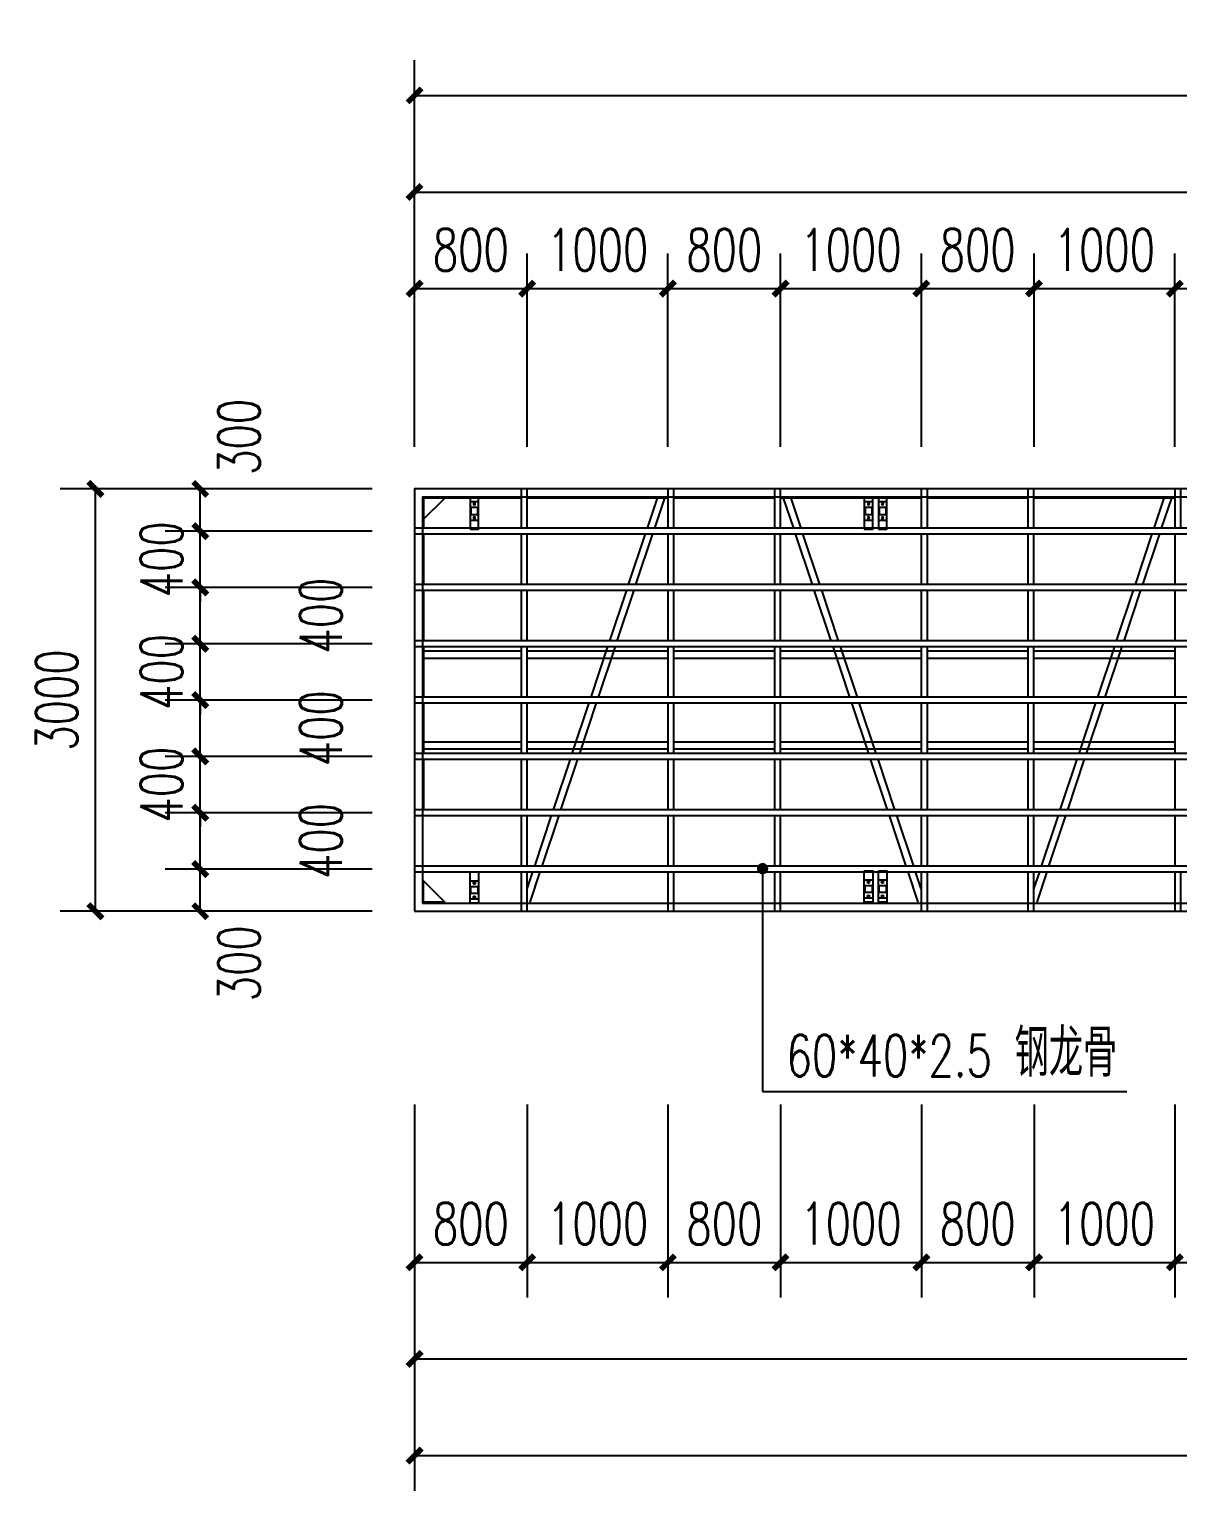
# Model space of a CAD drawing. Extents: x 396092 to 455492, y 17293 to 132793.
# Drawn here: x 403325 to 411483, y 99136 to 109517 of the extents above; entities that cross this region are included whole.
import ezdxf

# ---------------------------------------------------------------- set-up
doc = ezdxf.new("R2010")
doc.units = 0
doc.header["$LTSCALE"] = 1000
doc.header["$MEASUREMENT"] = 0
for name, color, linetype in [('DIM_LEAD', 3, 'Continuous'), ('PUB_DIM', 3, 'Continuous'), ('PUB_TEXT', 7, 'Continuous'), ('W-STEEL_FRAME钢架', 3, 'Continuous'), ('W-STEEL_KEEL钢龙骨', 5, 'Continuous')]:
    doc.layers.add(name, color=color, linetype=linetype)
doc.styles.add('_TCH_DIM', font='SIMPLEX', dxfattribs={"bigfont": 'GBCBIG'})
doc.styles.add('_TCH_DIM_T3', font='SIMPLEX', dxfattribs={"width": 0.705882, "bigfont": 'GBCBIG'})
doc.dimstyles.new('_TCH_ARCH&&100', dxfattribs={"dimtxt": 297.5, "dimasz": 100, "dimexe": 250, "dimexo": 300, "dimgap": 126.25, "dimtad": 1, "dimdec": 0, "dimzin": 0, "dimdsep": 46, "dimtxsty": '_TCH_DIM_T3', "dimblk": 'ARCHTICK', "dimcen": 0.09, "dimclrt": 7, "dimazin": 2, "dimtfac": 1, "dimtdec": 0, "dimtix": 1, "dimtmove": 2, "dimatfit": 3, "dimfxl": 100, "dimtolj": 1, "dimtzin": 0, "dimarcsym": 0})

# ---------------------------------------------------------------- blocks, each defined once
blk = doc.blocks.new('A$C2ace10f5')
for points in [[(215, -27), (275, -27), (275, -249), (215, -249)], [(215, -92), (275, -92), (275, -222), (215, -222)], [(220, -132), (270, -132), (270, -182), (220, -182)]]:
    blk.add_lwpolyline(points, close=True)
for centre in [(245, -107), (245, -207)]:
    blk.add_circle(centre, 7)
blk = doc.blocks.new('_ArchTick')
at = {"color": 0, "linetype": 'ByBlock', "const_width": 0.4}
blk.add_lwpolyline([(-0.5, -0.5), (0.5, 0.5)], dxfattribs=at)
blk = doc.blocks.new('*D264')
at = {"layer": 'Defpoints', "color": 0, "transparency": 16777216}
for p in [(406062, 100808), (440562, 100808), (440562, 99386)]:
    blk.add_point(p, dxfattribs=at)
at = {"layer": 'PUB_DIM', "color": 0, "lineweight": -2, "transparency": 16777216}
for p, q in [((406062, 100508), (406062, 99136)), ((440562, 100508), (440562, 99136)), ((406062, 99386), (440562, 99386))]:
    blk.add_line(p, q, dxfattribs=at)
at = {"layer": 'PUB_DIM', "color": 0, "lineweight": -2, "transparency": 16777216, "xscale": 100, "yscale": 100, "zscale": 100, "rotation": 180}
blk.add_blockref('_ArchTick', (406062, 99386), dxfattribs=at)
at = {"layer": 'PUB_DIM', "color": 0, "lineweight": -2, "transparency": 16777216, "xscale": 100, "yscale": 100, "zscale": 100}
blk.add_blockref('_ArchTick', (440562, 99386), dxfattribs=at)
at = {"layer": 'PUB_DIM', "color": 7, "transparency": 16777216, "insert": (423312, 99661), "char_height": 297.5, "attachment_point": 5, "style": '_TCH_DIM_T3'}
blk.add_mtext('\\A1;34500', dxfattribs=at)
blk = doc.blocks.new('*D265')
at = {"layer": 'Defpoints', "color": 0, "transparency": 16777216}
for p in [(406062, 101494), (418062, 101494), (418062, 100072)]:
    blk.add_point(p, dxfattribs=at)
at = {"layer": 'PUB_DIM', "color": 0, "lineweight": -2, "transparency": 16777216}
for p, q in [((406062, 101194), (406062, 99822)), ((418062, 101194), (418062, 99822)), ((406062, 100072), (418062, 100072))]:
    blk.add_line(p, q, dxfattribs=at)
at = {"layer": 'PUB_DIM', "color": 0, "lineweight": -2, "transparency": 16777216, "xscale": 100, "yscale": 100, "zscale": 100, "rotation": 180}
blk.add_blockref('_ArchTick', (406062, 100072), dxfattribs=at)
at = {"layer": 'PUB_DIM', "color": 0, "lineweight": -2, "transparency": 16777216, "xscale": 100, "yscale": 100, "zscale": 100}
blk.add_blockref('_ArchTick', (418062, 100072), dxfattribs=at)
at = {"layer": 'PUB_DIM', "color": 7, "transparency": 16777216, "insert": (412062, 100347), "char_height": 297.5, "attachment_point": 5, "style": '_TCH_DIM_T3'}
blk.add_mtext('\\A1;12000', dxfattribs=at)
blk = doc.blocks.new('*D268')
at = {"layer": 'Defpoints', "color": 0, "transparency": 16777216}
for p in [(406062, 102180), (406862, 102180), (406862, 100758)]:
    blk.add_point(p, dxfattribs=at)
at = {"layer": 'PUB_DIM', "color": 0, "lineweight": -2, "transparency": 16777216}
for p, q in [((406062, 101880), (406062, 100508)), ((406862, 101880), (406862, 100508)), ((406062, 100758), (406862, 100758))]:
    blk.add_line(p, q, dxfattribs=at)
at = {"layer": 'PUB_DIM', "color": 0, "lineweight": -2, "transparency": 16777216, "xscale": 100, "yscale": 100, "zscale": 100, "rotation": 180}
blk.add_blockref('_ArchTick', (406062, 100758), dxfattribs=at)
at = {"layer": 'PUB_DIM', "color": 0, "lineweight": -2, "transparency": 16777216, "xscale": 100, "yscale": 100, "zscale": 100}
blk.add_blockref('_ArchTick', (406862, 100758), dxfattribs=at)
at = {"layer": 'PUB_DIM', "color": 7, "transparency": 16777216, "insert": (406462, 101033), "char_height": 297.5, "attachment_point": 5, "style": '_TCH_DIM_T3'}
blk.add_mtext('\\A1;800', dxfattribs=at)
blk = doc.blocks.new('*D269')
at = {"layer": 'Defpoints', "color": 0, "transparency": 16777216}
for p in [(406862, 102180), (407862, 102180), (407862, 100758)]:
    blk.add_point(p, dxfattribs=at)
at = {"layer": 'PUB_DIM', "color": 0, "lineweight": -2, "transparency": 16777216}
for p, q in [((406862, 101880), (406862, 100508)), ((407862, 101880), (407862, 100508)), ((406862, 100758), (407862, 100758))]:
    blk.add_line(p, q, dxfattribs=at)
at = {"layer": 'PUB_DIM', "color": 0, "lineweight": -2, "transparency": 16777216, "xscale": 100, "yscale": 100, "zscale": 100, "rotation": 180}
blk.add_blockref('_ArchTick', (406862, 100758), dxfattribs=at)
at = {"layer": 'PUB_DIM', "color": 0, "lineweight": -2, "transparency": 16777216, "xscale": 100, "yscale": 100, "zscale": 100}
blk.add_blockref('_ArchTick', (407862, 100758), dxfattribs=at)
at = {"layer": 'PUB_DIM', "color": 7, "transparency": 16777216, "insert": (407362, 101033), "char_height": 297.5, "attachment_point": 5, "style": '_TCH_DIM_T3'}
blk.add_mtext('\\A1;1000', dxfattribs=at)
blk = doc.blocks.new('*D270')
at = {"layer": 'Defpoints', "color": 0, "transparency": 16777216}
for p in [(407862, 102180), (408662, 102180), (408662, 100758)]:
    blk.add_point(p, dxfattribs=at)
at = {"layer": 'PUB_DIM', "color": 0, "lineweight": -2, "transparency": 16777216}
for p, q in [((407862, 101880), (407862, 100508)), ((408662, 101880), (408662, 100508)), ((407862, 100758), (408662, 100758))]:
    blk.add_line(p, q, dxfattribs=at)
at = {"layer": 'PUB_DIM', "color": 0, "lineweight": -2, "transparency": 16777216, "xscale": 100, "yscale": 100, "zscale": 100, "rotation": 180}
blk.add_blockref('_ArchTick', (407862, 100758), dxfattribs=at)
at = {"layer": 'PUB_DIM', "color": 0, "lineweight": -2, "transparency": 16777216, "xscale": 100, "yscale": 100, "zscale": 100}
blk.add_blockref('_ArchTick', (408662, 100758), dxfattribs=at)
at = {"layer": 'PUB_DIM', "color": 7, "transparency": 16777216, "insert": (408262, 101033), "char_height": 297.5, "attachment_point": 5, "style": '_TCH_DIM_T3'}
blk.add_mtext('\\A1;800', dxfattribs=at)
blk = doc.blocks.new('*D271')
at = {"layer": 'Defpoints', "color": 0, "transparency": 16777216}
for p in [(408662, 102180), (409662, 102180), (409662, 100758)]:
    blk.add_point(p, dxfattribs=at)
at = {"layer": 'PUB_DIM', "color": 0, "lineweight": -2, "transparency": 16777216}
for p, q in [((408662, 101880), (408662, 100508)), ((409662, 101880), (409662, 100508)), ((408662, 100758), (409662, 100758))]:
    blk.add_line(p, q, dxfattribs=at)
at = {"layer": 'PUB_DIM', "color": 0, "lineweight": -2, "transparency": 16777216, "xscale": 100, "yscale": 100, "zscale": 100, "rotation": 180}
blk.add_blockref('_ArchTick', (408662, 100758), dxfattribs=at)
at = {"layer": 'PUB_DIM', "color": 0, "lineweight": -2, "transparency": 16777216, "xscale": 100, "yscale": 100, "zscale": 100}
blk.add_blockref('_ArchTick', (409662, 100758), dxfattribs=at)
at = {"layer": 'PUB_DIM', "color": 7, "transparency": 16777216, "insert": (409162, 101033), "char_height": 297.5, "attachment_point": 5, "style": '_TCH_DIM_T3'}
blk.add_mtext('\\A1;1000', dxfattribs=at)
blk = doc.blocks.new('*D272')
at = {"layer": 'Defpoints', "color": 0, "transparency": 16777216}
for p in [(409662, 102180), (410462, 102180), (410462, 100758)]:
    blk.add_point(p, dxfattribs=at)
at = {"layer": 'PUB_DIM', "color": 0, "lineweight": -2, "transparency": 16777216}
for p, q in [((409662, 101880), (409662, 100508)), ((410462, 101880), (410462, 100508)), ((409662, 100758), (410462, 100758))]:
    blk.add_line(p, q, dxfattribs=at)
at = {"layer": 'PUB_DIM', "color": 0, "lineweight": -2, "transparency": 16777216, "xscale": 100, "yscale": 100, "zscale": 100, "rotation": 180}
blk.add_blockref('_ArchTick', (409662, 100758), dxfattribs=at)
at = {"layer": 'PUB_DIM', "color": 0, "lineweight": -2, "transparency": 16777216, "xscale": 100, "yscale": 100, "zscale": 100}
blk.add_blockref('_ArchTick', (410462, 100758), dxfattribs=at)
at = {"layer": 'PUB_DIM', "color": 7, "transparency": 16777216, "insert": (410062, 101033), "char_height": 297.5, "attachment_point": 5, "style": '_TCH_DIM_T3'}
blk.add_mtext('\\A1;800', dxfattribs=at)
blk = doc.blocks.new('*D273')
at = {"layer": 'Defpoints', "color": 0, "transparency": 16777216}
for p in [(410462, 102180), (411462, 102180), (411462, 100758)]:
    blk.add_point(p, dxfattribs=at)
at = {"layer": 'PUB_DIM', "color": 0, "lineweight": -2, "transparency": 16777216}
for p, q in [((410462, 101880), (410462, 100508)), ((411462, 101880), (411462, 100508)), ((410462, 100758), (411462, 100758))]:
    blk.add_line(p, q, dxfattribs=at)
at = {"layer": 'PUB_DIM', "color": 0, "lineweight": -2, "transparency": 16777216, "xscale": 100, "yscale": 100, "zscale": 100, "rotation": 180}
blk.add_blockref('_ArchTick', (410462, 100758), dxfattribs=at)
at = {"layer": 'PUB_DIM', "color": 0, "lineweight": -2, "transparency": 16777216, "xscale": 100, "yscale": 100, "zscale": 100}
blk.add_blockref('_ArchTick', (411462, 100758), dxfattribs=at)
at = {"layer": 'PUB_DIM', "color": 7, "transparency": 16777216, "insert": (410962, 101033), "char_height": 297.5, "attachment_point": 5, "style": '_TCH_DIM_T3'}
blk.add_mtext('\\A1;1000', dxfattribs=at)
blk = doc.blocks.new('*D274')
at = {"layer": 'Defpoints', "color": 0, "transparency": 16777216}
for p in [(411462, 102180), (412262, 102180), (412262, 100758)]:
    blk.add_point(p, dxfattribs=at)
at = {"layer": 'PUB_DIM', "color": 0, "lineweight": -2, "transparency": 16777216}
for p, q in [((411462, 101880), (411462, 100508)), ((412262, 101880), (412262, 100508)), ((411462, 100758), (412262, 100758))]:
    blk.add_line(p, q, dxfattribs=at)
at = {"layer": 'PUB_DIM', "color": 0, "lineweight": -2, "transparency": 16777216, "xscale": 100, "yscale": 100, "zscale": 100, "rotation": 180}
blk.add_blockref('_ArchTick', (411462, 100758), dxfattribs=at)
at = {"layer": 'PUB_DIM', "color": 0, "lineweight": -2, "transparency": 16777216, "xscale": 100, "yscale": 100, "zscale": 100}
blk.add_blockref('_ArchTick', (412262, 100758), dxfattribs=at)
at = {"layer": 'PUB_DIM', "color": 7, "transparency": 16777216, "insert": (411862, 101033), "char_height": 297.5, "attachment_point": 5, "style": '_TCH_DIM_T3'}
blk.add_mtext('\\A1;800', dxfattribs=at)
blk = doc.blocks.new('*D309')
at = {"layer": 'Defpoints', "color": 0, "transparency": 16777216}
for p in [(440562, 109047), (406062, 107625), (440562, 107625)]:
    blk.add_point(p, dxfattribs=at)
at = {"layer": 'PUB_DIM', "color": 0, "lineweight": -2, "transparency": 16777216}
for p, q in [((406062, 107925), (406062, 109297)), ((440562, 107925), (440562, 109297)), ((406062, 109047), (440562, 109047))]:
    blk.add_line(p, q, dxfattribs=at)
at = {"layer": 'PUB_DIM', "color": 0, "lineweight": -2, "transparency": 16777216, "xscale": 100, "yscale": 100, "zscale": 100, "rotation": 180}
blk.add_blockref('_ArchTick', (406062, 109047), dxfattribs=at)
at = {"layer": 'PUB_DIM', "color": 0, "lineweight": -2, "transparency": 16777216, "xscale": 100, "yscale": 100, "zscale": 100}
blk.add_blockref('_ArchTick', (440562, 109047), dxfattribs=at)
at = {"layer": 'PUB_DIM', "color": 7, "transparency": 16777216, "insert": (423312, 109322), "char_height": 297.5, "attachment_point": 5, "style": '_TCH_DIM_T3'}
blk.add_mtext('\\A1;34500', dxfattribs=at)
blk = doc.blocks.new('*D310')
at = {"layer": 'Defpoints', "color": 0, "transparency": 16777216}
for p in [(418062, 108361), (406062, 106939), (418062, 106939)]:
    blk.add_point(p, dxfattribs=at)
at = {"layer": 'PUB_DIM', "color": 0, "lineweight": -2, "transparency": 16777216}
for p, q in [((406062, 107239), (406062, 108611)), ((418062, 107239), (418062, 108611)), ((406062, 108361), (418062, 108361))]:
    blk.add_line(p, q, dxfattribs=at)
at = {"layer": 'PUB_DIM', "color": 0, "lineweight": -2, "transparency": 16777216, "xscale": 100, "yscale": 100, "zscale": 100, "rotation": 180}
blk.add_blockref('_ArchTick', (406062, 108361), dxfattribs=at)
at = {"layer": 'PUB_DIM', "color": 0, "lineweight": -2, "transparency": 16777216, "xscale": 100, "yscale": 100, "zscale": 100}
blk.add_blockref('_ArchTick', (418062, 108361), dxfattribs=at)
at = {"layer": 'PUB_DIM', "color": 7, "transparency": 16777216, "insert": (412062, 108636), "char_height": 297.5, "attachment_point": 5, "style": '_TCH_DIM_T3'}
blk.add_mtext('\\A1;12000', dxfattribs=at)
blk = doc.blocks.new('*D313')
at = {"layer": 'Defpoints', "color": 0, "transparency": 16777216}
for p in [(406862, 107675), (406062, 106252), (406862, 106252)]:
    blk.add_point(p, dxfattribs=at)
at = {"layer": 'PUB_DIM', "color": 0, "lineweight": -2, "transparency": 16777216}
for p, q in [((406062, 106552), (406062, 107925)), ((406862, 106552), (406862, 107925)), ((406062, 107675), (406862, 107675))]:
    blk.add_line(p, q, dxfattribs=at)
at = {"layer": 'PUB_DIM', "color": 0, "lineweight": -2, "transparency": 16777216, "xscale": 100, "yscale": 100, "zscale": 100, "rotation": 180}
blk.add_blockref('_ArchTick', (406062, 107675), dxfattribs=at)
at = {"layer": 'PUB_DIM', "color": 0, "lineweight": -2, "transparency": 16777216, "xscale": 100, "yscale": 100, "zscale": 100}
blk.add_blockref('_ArchTick', (406862, 107675), dxfattribs=at)
at = {"layer": 'PUB_DIM', "color": 7, "transparency": 16777216, "insert": (406462, 107950), "char_height": 297.5, "attachment_point": 5, "style": '_TCH_DIM_T3'}
blk.add_mtext('\\A1;800', dxfattribs=at)
blk = doc.blocks.new('*D314')
at = {"layer": 'Defpoints', "color": 0, "transparency": 16777216}
for p in [(407862, 107675), (406862, 106252), (407862, 106252)]:
    blk.add_point(p, dxfattribs=at)
at = {"layer": 'PUB_DIM', "color": 0, "lineweight": -2, "transparency": 16777216}
for p, q in [((406862, 106552), (406862, 107925)), ((407862, 106552), (407862, 107925)), ((406862, 107675), (407862, 107675))]:
    blk.add_line(p, q, dxfattribs=at)
at = {"layer": 'PUB_DIM', "color": 0, "lineweight": -2, "transparency": 16777216, "xscale": 100, "yscale": 100, "zscale": 100, "rotation": 180}
blk.add_blockref('_ArchTick', (406862, 107675), dxfattribs=at)
at = {"layer": 'PUB_DIM', "color": 0, "lineweight": -2, "transparency": 16777216, "xscale": 100, "yscale": 100, "zscale": 100}
blk.add_blockref('_ArchTick', (407862, 107675), dxfattribs=at)
at = {"layer": 'PUB_DIM', "color": 7, "transparency": 16777216, "insert": (407362, 107950), "char_height": 297.5, "attachment_point": 5, "style": '_TCH_DIM_T3'}
blk.add_mtext('\\A1;1000', dxfattribs=at)
blk = doc.blocks.new('*D315')
at = {"layer": 'Defpoints', "color": 0, "transparency": 16777216}
for p in [(408662, 107675), (407862, 106252), (408662, 106252)]:
    blk.add_point(p, dxfattribs=at)
at = {"layer": 'PUB_DIM', "color": 0, "lineweight": -2, "transparency": 16777216}
for p, q in [((407862, 106552), (407862, 107925)), ((408662, 106552), (408662, 107925)), ((407862, 107675), (408662, 107675))]:
    blk.add_line(p, q, dxfattribs=at)
at = {"layer": 'PUB_DIM', "color": 0, "lineweight": -2, "transparency": 16777216, "xscale": 100, "yscale": 100, "zscale": 100, "rotation": 180}
blk.add_blockref('_ArchTick', (407862, 107675), dxfattribs=at)
at = {"layer": 'PUB_DIM', "color": 0, "lineweight": -2, "transparency": 16777216, "xscale": 100, "yscale": 100, "zscale": 100}
blk.add_blockref('_ArchTick', (408662, 107675), dxfattribs=at)
at = {"layer": 'PUB_DIM', "color": 7, "transparency": 16777216, "insert": (408262, 107950), "char_height": 297.5, "attachment_point": 5, "style": '_TCH_DIM_T3'}
blk.add_mtext('\\A1;800', dxfattribs=at)
blk = doc.blocks.new('*D316')
at = {"layer": 'Defpoints', "color": 0, "transparency": 16777216}
for p in [(409662, 107675), (408662, 106252), (409662, 106252)]:
    blk.add_point(p, dxfattribs=at)
at = {"layer": 'PUB_DIM', "color": 0, "lineweight": -2, "transparency": 16777216}
for p, q in [((408662, 106552), (408662, 107925)), ((409662, 106552), (409662, 107925)), ((408662, 107675), (409662, 107675))]:
    blk.add_line(p, q, dxfattribs=at)
at = {"layer": 'PUB_DIM', "color": 0, "lineweight": -2, "transparency": 16777216, "xscale": 100, "yscale": 100, "zscale": 100, "rotation": 180}
blk.add_blockref('_ArchTick', (408662, 107675), dxfattribs=at)
at = {"layer": 'PUB_DIM', "color": 0, "lineweight": -2, "transparency": 16777216, "xscale": 100, "yscale": 100, "zscale": 100}
blk.add_blockref('_ArchTick', (409662, 107675), dxfattribs=at)
at = {"layer": 'PUB_DIM', "color": 7, "transparency": 16777216, "insert": (409162, 107950), "char_height": 297.5, "attachment_point": 5, "style": '_TCH_DIM_T3'}
blk.add_mtext('\\A1;1000', dxfattribs=at)
blk = doc.blocks.new('*D317')
at = {"layer": 'Defpoints', "color": 0, "transparency": 16777216}
for p in [(410462, 107675), (409662, 106252), (410462, 106252)]:
    blk.add_point(p, dxfattribs=at)
at = {"layer": 'PUB_DIM', "color": 0, "lineweight": -2, "transparency": 16777216}
for p, q in [((409662, 106552), (409662, 107925)), ((410462, 106552), (410462, 107925)), ((409662, 107675), (410462, 107675))]:
    blk.add_line(p, q, dxfattribs=at)
at = {"layer": 'PUB_DIM', "color": 0, "lineweight": -2, "transparency": 16777216, "xscale": 100, "yscale": 100, "zscale": 100, "rotation": 180}
blk.add_blockref('_ArchTick', (409662, 107675), dxfattribs=at)
at = {"layer": 'PUB_DIM', "color": 0, "lineweight": -2, "transparency": 16777216, "xscale": 100, "yscale": 100, "zscale": 100}
blk.add_blockref('_ArchTick', (410462, 107675), dxfattribs=at)
at = {"layer": 'PUB_DIM', "color": 7, "transparency": 16777216, "insert": (410062, 107950), "char_height": 297.5, "attachment_point": 5, "style": '_TCH_DIM_T3'}
blk.add_mtext('\\A1;800', dxfattribs=at)
blk = doc.blocks.new('*D318')
at = {"layer": 'Defpoints', "color": 0, "transparency": 16777216}
for p in [(411462, 107675), (410462, 106252), (411462, 106252)]:
    blk.add_point(p, dxfattribs=at)
at = {"layer": 'PUB_DIM', "color": 0, "lineweight": -2, "transparency": 16777216}
for p, q in [((410462, 106552), (410462, 107925)), ((411462, 106552), (411462, 107925)), ((410462, 107675), (411462, 107675))]:
    blk.add_line(p, q, dxfattribs=at)
at = {"layer": 'PUB_DIM', "color": 0, "lineweight": -2, "transparency": 16777216, "xscale": 100, "yscale": 100, "zscale": 100, "rotation": 180}
blk.add_blockref('_ArchTick', (410462, 107675), dxfattribs=at)
at = {"layer": 'PUB_DIM', "color": 0, "lineweight": -2, "transparency": 16777216, "xscale": 100, "yscale": 100, "zscale": 100}
blk.add_blockref('_ArchTick', (411462, 107675), dxfattribs=at)
at = {"layer": 'PUB_DIM', "color": 7, "transparency": 16777216, "insert": (410962, 107950), "char_height": 297.5, "attachment_point": 5, "style": '_TCH_DIM_T3'}
blk.add_mtext('\\A1;1000', dxfattribs=at)
blk = doc.blocks.new('*D319')
at = {"layer": 'Defpoints', "color": 0, "transparency": 16777216}
for p in [(412262, 107675), (411462, 106252), (412262, 106252)]:
    blk.add_point(p, dxfattribs=at)
at = {"layer": 'PUB_DIM', "color": 0, "lineweight": -2, "transparency": 16777216}
for p, q in [((411462, 106552), (411462, 107925)), ((412262, 106552), (412262, 107925)), ((411462, 107675), (412262, 107675))]:
    blk.add_line(p, q, dxfattribs=at)
at = {"layer": 'PUB_DIM', "color": 0, "lineweight": -2, "transparency": 16777216, "xscale": 100, "yscale": 100, "zscale": 100, "rotation": 180}
blk.add_blockref('_ArchTick', (411462, 107675), dxfattribs=at)
at = {"layer": 'PUB_DIM', "color": 0, "lineweight": -2, "transparency": 16777216, "xscale": 100, "yscale": 100, "zscale": 100}
blk.add_blockref('_ArchTick', (412262, 107675), dxfattribs=at)
at = {"layer": 'PUB_DIM', "color": 7, "transparency": 16777216, "insert": (411862, 107950), "char_height": 297.5, "attachment_point": 5, "style": '_TCH_DIM_T3'}
blk.add_mtext('\\A1;800', dxfattribs=at)
blk = doc.blocks.new('*D354')
at = {"layer": 'Defpoints', "color": 0, "transparency": 16777216}
for p in [(403795, 106252), (405567, 106252), (405567, 103252)]:
    blk.add_point(p, dxfattribs=at)
at = {"layer": 'PUB_DIM', "color": 0, "lineweight": -2, "transparency": 16777216}
for p, q in [((405267, 106252), (403545, 106252)), ((403795, 103252), (403795, 106252)), ((405267, 103252), (403545, 103252))]:
    blk.add_line(p, q, dxfattribs=at)
at = {"layer": 'PUB_DIM', "color": 0, "lineweight": -2, "transparency": 16777216, "xscale": 100, "yscale": 100, "zscale": 100}
for p, rotation in [((403795, 106252), 90), ((403795, 103252), 270)]:
    blk.add_blockref('_ArchTick', p, dxfattribs=dict(at, rotation=rotation))
at = {"layer": 'PUB_DIM', "color": 7, "transparency": 16777216, "insert": (403520, 104752), "char_height": 297.5, "attachment_point": 5, "rotation": 90, "style": '_TCH_DIM_T3'}
blk.add_mtext('\\A1;3000', dxfattribs=at)
blk = doc.blocks.new('*D355')
at = {"layer": 'Defpoints', "color": 0, "transparency": 16777216}
for p in [(404540, 106252), (406062, 106252), (406062, 105952)]:
    blk.add_point(p, dxfattribs=at)
at = {"layer": 'PUB_DIM', "color": 0, "lineweight": -2, "transparency": 16777216}
for p, q in [((405762, 106252), (404290, 106252)), ((404540, 105952), (404540, 106252)), ((405762, 105952), (404290, 105952))]:
    blk.add_line(p, q, dxfattribs=at)
at = {"layer": 'PUB_DIM', "color": 0, "lineweight": -2, "transparency": 16777216, "xscale": 100, "yscale": 100, "zscale": 100}
for p, rotation in [((404540, 106252), 90), ((404540, 105952), 270)]:
    blk.add_blockref('_ArchTick', p, dxfattribs=dict(at, rotation=rotation))
at = {"layer": 'PUB_DIM', "color": 7, "transparency": 16777216, "insert": (404815, 106622), "char_height": 297.5, "attachment_point": 5, "rotation": 90, "style": '_TCH_DIM_T3'}
blk.add_mtext('\\A1;300', dxfattribs=at)
blk = doc.blocks.new('*D356')
at = {"layer": 'Defpoints', "color": 0, "transparency": 16777216}
for p in [(404540, 105952), (406062, 105952), (406062, 105552)]:
    blk.add_point(p, dxfattribs=at)
at = {"layer": 'PUB_DIM', "color": 0, "lineweight": -2, "transparency": 16777216}
for p, q in [((404540, 105952), (404540, 106052)), ((405762, 105952), (404290, 105952)), ((404540, 105552), (404540, 105952)), ((405762, 105552), (404290, 105552)), ((404540, 105552), (404540, 105452))]:
    blk.add_line(p, q, dxfattribs=at)
at = {"layer": 'PUB_DIM', "color": 0, "lineweight": -2, "transparency": 16777216, "xscale": 100, "yscale": 100, "zscale": 100}
for p, rotation in [((404540, 105952), 270), ((404540, 105552), 90)]:
    blk.add_blockref('_ArchTick', p, dxfattribs=dict(at, rotation=rotation))
at = {"layer": 'PUB_DIM', "color": 7, "transparency": 16777216, "insert": (404265, 105752), "char_height": 297.5, "attachment_point": 5, "rotation": 90, "style": '_TCH_DIM_T3'}
blk.add_mtext('\\A1;400', dxfattribs=at)
blk = doc.blocks.new('*D357')
at = {"layer": 'Defpoints', "color": 0, "transparency": 16777216}
for p in [(404540, 105552), (406062, 105552), (406062, 105152)]:
    blk.add_point(p, dxfattribs=at)
at = {"layer": 'PUB_DIM', "color": 0, "lineweight": -2, "transparency": 16777216}
for p, q in [((405762, 105552), (404290, 105552)), ((404540, 105152), (404540, 105552)), ((405762, 105152), (404290, 105152))]:
    blk.add_line(p, q, dxfattribs=at)
at = {"layer": 'PUB_DIM', "color": 0, "lineweight": -2, "transparency": 16777216, "xscale": 100, "yscale": 100, "zscale": 100}
for p, rotation in [((404540, 105552), 90), ((404540, 105152), 270)]:
    blk.add_blockref('_ArchTick', p, dxfattribs=dict(at, rotation=rotation))
at = {"layer": 'PUB_DIM', "color": 7, "transparency": 16777216, "insert": (405397, 105352), "char_height": 297.5, "attachment_point": 5, "rotation": 90, "style": '_TCH_DIM_T3'}
blk.add_mtext('\\A1;400', dxfattribs=at)
blk = doc.blocks.new('*D358')
at = {"layer": 'Defpoints', "color": 0, "transparency": 16777216}
for p in [(404540, 105152), (406062, 105152), (406062, 104752)]:
    blk.add_point(p, dxfattribs=at)
at = {"layer": 'PUB_DIM', "color": 0, "lineweight": -2, "transparency": 16777216}
for p, q in [((404540, 105152), (404540, 105252)), ((405762, 105152), (404290, 105152)), ((404540, 104752), (404540, 105152)), ((405762, 104752), (404290, 104752)), ((404540, 104752), (404540, 104652))]:
    blk.add_line(p, q, dxfattribs=at)
at = {"layer": 'PUB_DIM', "color": 0, "lineweight": -2, "transparency": 16777216, "xscale": 100, "yscale": 100, "zscale": 100}
for p, rotation in [((404540, 105152), 270), ((404540, 104752), 90)]:
    blk.add_blockref('_ArchTick', p, dxfattribs=dict(at, rotation=rotation))
at = {"layer": 'PUB_DIM', "color": 7, "transparency": 16777216, "insert": (404265, 104952), "char_height": 297.5, "attachment_point": 5, "rotation": 90, "style": '_TCH_DIM_T3'}
blk.add_mtext('\\A1;400', dxfattribs=at)
blk = doc.blocks.new('*D359')
at = {"layer": 'Defpoints', "color": 0, "transparency": 16777216}
for p in [(404540, 104752), (406062, 104752), (406062, 104352)]:
    blk.add_point(p, dxfattribs=at)
at = {"layer": 'PUB_DIM', "color": 0, "lineweight": -2, "transparency": 16777216}
for p, q in [((405762, 104752), (404290, 104752)), ((404540, 104352), (404540, 104752)), ((405762, 104352), (404290, 104352))]:
    blk.add_line(p, q, dxfattribs=at)
at = {"layer": 'PUB_DIM', "color": 0, "lineweight": -2, "transparency": 16777216, "xscale": 100, "yscale": 100, "zscale": 100}
for p, rotation in [((404540, 104752), 90), ((404540, 104352), 270)]:
    blk.add_blockref('_ArchTick', p, dxfattribs=dict(at, rotation=rotation))
at = {"layer": 'PUB_DIM', "color": 7, "transparency": 16777216, "insert": (405397, 104552), "char_height": 297.5, "attachment_point": 5, "rotation": 90, "style": '_TCH_DIM_T3'}
blk.add_mtext('\\A1;400', dxfattribs=at)
blk = doc.blocks.new('*D360')
at = {"layer": 'Defpoints', "color": 0, "transparency": 16777216}
for p in [(404540, 104352), (406062, 104352), (406062, 103952)]:
    blk.add_point(p, dxfattribs=at)
at = {"layer": 'PUB_DIM', "color": 0, "lineweight": -2, "transparency": 16777216}
for p, q in [((404540, 104352), (404540, 104452)), ((405762, 104352), (404290, 104352)), ((404540, 103952), (404540, 104352)), ((405762, 103952), (404290, 103952)), ((404540, 103952), (404540, 103852))]:
    blk.add_line(p, q, dxfattribs=at)
at = {"layer": 'PUB_DIM', "color": 0, "lineweight": -2, "transparency": 16777216, "xscale": 100, "yscale": 100, "zscale": 100}
for p, rotation in [((404540, 104352), 270), ((404540, 103952), 90)]:
    blk.add_blockref('_ArchTick', p, dxfattribs=dict(at, rotation=rotation))
at = {"layer": 'PUB_DIM', "color": 7, "transparency": 16777216, "insert": (404265, 104152), "char_height": 297.5, "attachment_point": 5, "rotation": 90, "style": '_TCH_DIM_T3'}
blk.add_mtext('\\A1;400', dxfattribs=at)
blk = doc.blocks.new('*D361')
at = {"layer": 'Defpoints', "color": 0, "transparency": 16777216}
for p in [(404540, 103952), (406062, 103952), (406062, 103552)]:
    blk.add_point(p, dxfattribs=at)
at = {"layer": 'PUB_DIM', "color": 0, "lineweight": -2, "transparency": 16777216}
for p, q in [((405762, 103952), (404290, 103952)), ((404540, 103552), (404540, 103952)), ((405762, 103552), (404290, 103552))]:
    blk.add_line(p, q, dxfattribs=at)
at = {"layer": 'PUB_DIM', "color": 0, "lineweight": -2, "transparency": 16777216, "xscale": 100, "yscale": 100, "zscale": 100}
for p, rotation in [((404540, 103952), 90), ((404540, 103552), 270)]:
    blk.add_blockref('_ArchTick', p, dxfattribs=dict(at, rotation=rotation))
at = {"layer": 'PUB_DIM', "color": 7, "transparency": 16777216, "insert": (405397, 103752), "char_height": 297.5, "attachment_point": 5, "rotation": 90, "style": '_TCH_DIM_T3'}
blk.add_mtext('\\A1;400', dxfattribs=at)
blk = doc.blocks.new('*D362')
at = {"layer": 'Defpoints', "color": 0, "transparency": 16777216}
for p in [(404540, 103552), (406062, 103552), (406062, 103252)]:
    blk.add_point(p, dxfattribs=at)
at = {"layer": 'PUB_DIM', "color": 0, "lineweight": -2, "transparency": 16777216}
for p, q in [((405762, 103552), (404290, 103552)), ((404540, 103252), (404540, 103552)), ((405762, 103252), (404290, 103252))]:
    blk.add_line(p, q, dxfattribs=at)
at = {"layer": 'PUB_DIM', "color": 0, "lineweight": -2, "transparency": 16777216, "xscale": 100, "yscale": 100, "zscale": 100}
for p, rotation in [((404540, 103552), 90), ((404540, 103252), 270)]:
    blk.add_blockref('_ArchTick', p, dxfattribs=dict(at, rotation=rotation))
at = {"layer": 'PUB_DIM', "color": 7, "transparency": 16777216, "insert": (404815, 102882), "char_height": 297.5, "attachment_point": 5, "rotation": 90, "style": '_TCH_DIM_T3'}
blk.add_mtext('\\A1;300', dxfattribs=at)

msp = doc.modelspace()

# ---------------------------------------------------------------- linework, layer by layer
at = {"layer": 'DIM_LEAD'}
for p, q in [((408534.1, 103554.8), (408534.1, 101972.6)), ((408534.1, 101972.6), (411122, 101972.6))]:
    msp.add_line(p, q, dxfattribs=at)
at = {"layer": 'DIM_LEAD', "const_width": 40}
msp.add_lwpolyline([(408534.1, 103574.8, 1), (408534.1, 103534.8, 1)], format="xyb", close=True, dxfattribs=at)
at = {"layer": 'W-STEEL_FRAME钢架', "color": 30, "linetype": 'Continuous', "true_color": 0xf26722}
for p, q in [((407715.5, 105972.5, 2000), (407787.2, 106187.5, 2000)), ((407768.2, 105972.5, 2000), (407839.9, 106187.5, 2000)), ((408754.9, 105972.5, 2000), (408683.2, 106187.5, 2000)), ((408807.6, 105972.5, 2000), (408735.9, 106187.5, 2000)), ((411315.5, 105972.5, 2000), (411387.2, 106187.5, 2000)), ((411368.2, 105972.5, 2000), (411439.9, 106187.5, 2000)), ((407582.2, 105572.5, 2000), (407702.2, 105932.5, 2000)), ((407634.9, 105572.5, 2000), (407754.9, 105932.5, 2000)), ((408888.2, 105572.5, 2000), (408768.2, 105932.5, 2000)), ((408940.9, 105572.5, 2000), (408820.9, 105932.5, 2000)), ((411182.2, 105572.5, 2000), (411302.2, 105932.5, 2000)), ((411234.9, 105572.5, 2000), (411354.9, 105932.5, 2000)), ((407448.8, 105172.5, 2000), (407568.8, 105532.5, 2000)), ((407501.5, 105172.5, 2000), (407621.5, 105532.5, 2000)), ((409021.5, 105172.5, 2000), (408901.5, 105532.5, 2000)), ((409074.3, 105172.5, 2000), (408954.3, 105532.5, 2000)), ((411048.8, 105172.5, 2000), (411168.8, 105532.5, 2000)), ((411101.5, 105172.5, 2000), (411221.5, 105532.5, 2000)), ((407315.5, 104772.5, 2000), (407435.5, 105132.5, 2000)), ((407368.2, 104772.5, 2000), (407488.2, 105132.5, 2000)), ((409154.9, 104772.5, 2000), (409034.9, 105132.5, 2000)), ((409207.6, 104772.5, 2000), (409087.6, 105132.5, 2000)), ((410915.5, 104772.5, 2000), (411035.5, 105132.5, 2000)), ((410968.2, 104772.5, 2000), (411088.2, 105132.5, 2000)), ((407182.2, 104372.5, 2000), (407302.2, 104732.5, 2000)), ((407234.9, 104372.5, 2000), (407354.9, 104732.5, 2000)), ((409288.2, 104372.5, 2000), (409168.2, 104732.5, 2000)), ((409340.9, 104372.5, 2000), (409220.9, 104732.5, 2000)), ((410782.2, 104372.5, 2000), (410902.2, 104732.5, 2000)), ((410834.9, 104372.5, 2000), (410954.9, 104732.5, 2000)), ((407048.8, 103972.5, 2000), (407168.8, 104332.5, 2000)), ((407101.5, 103972.5, 2000), (407221.5, 104332.5, 2000)), ((409421.5, 103972.5, 2000), (409301.5, 104332.5, 2000)), ((409474.3, 103972.5, 2000), (409354.3, 104332.5, 2000)), ((410648.8, 103972.5, 2000), (410768.8, 104332.5, 2000)), ((410701.5, 103972.5, 2000), (410821.5, 104332.5, 2000)), ((406915.5, 103572.5, 2000), (407035.5, 103932.5, 2000)), ((406968.2, 103572.5, 2000), (407088.2, 103932.5, 2000)), ((409554.9, 103572.5, 2000), (409434.9, 103932.5, 2000)), ((409607.6, 103572.5, 2000), (409487.6, 103932.5, 2000)), ((410515.5, 103572.5, 2000), (410635.5, 103932.5, 2000)), ((410568.2, 103572.5, 2000), (410688.2, 103932.5, 2000)), ((406861.5, 103410.6, 2000), (406902.2, 103532.5, 2000)), ((406883.2, 103317.5, 2000), (406954.9, 103532.5, 2000)), ((409639.9, 103317.5, 2000), (409568.2, 103532.5, 2000)), ((409661.5, 103410.6, 2000), (409620.9, 103532.5, 2000)), ((410461.5, 103410.6, 2000), (410502.2, 103532.5, 2000)), ((410483.2, 103317.5, 2000), (410554.9, 103532.5, 2000))]:
    msp.add_line(p, q, dxfattribs=at)
at = {"layer": 'W-STEEL_FRAME钢架', "linetype": 'Continuous'}
for points in [[(406061.5, 103252.5), (418061.5, 103252.5), (418061.5, 106252.5), (406061.5, 106252.5)], [(406119.5, 103310.5), (418003.5, 103310.5), (418003.5, 106194.5), (406119.5, 106194.5)]]:
    msp.add_lwpolyline(points, close=True, dxfattribs=at)
at = {"layer": 'W-STEEL_FRAME钢架', "linetype": 'Continuous', "elevation": 2000}
for points in [[(406861.5, 105972.5), (406861.5, 106252.5), (406818.5, 106252.5), (406818.5, 105972.5)], [(407904.5, 105972.5), (407904.5, 106252.5), (407861.5, 106252.5), (407861.5, 105972.5)], [(408661.5, 105972.5), (408661.5, 106252.5), (408618.5, 106252.5), (408618.5, 105972.5)], [(409704.5, 105972.5), (409704.5, 106252.5), (409661.5, 106252.5), (409661.5, 105972.5)], [(410461.5, 105972.5), (410461.5, 106252.5), (410418.5, 106252.5), (410418.5, 105972.5)], [(411504.5, 105972.5), (411504.5, 106252.5), (411461.5, 106252.5), (411461.5, 105972.5)], [(406818.5, 105932.5), (406818.5, 105572.5)], [(406861.5, 105572.5), (406861.5, 105932.5)], [(407861.5, 105932.5), (407861.5, 105572.5)], [(407904.5, 105572.5), (407904.5, 105932.5)], [(408618.5, 105932.5), (408618.5, 105572.5)], [(408661.5, 105572.5), (408661.5, 105932.5)], [(409661.5, 105932.5), (409661.5, 105572.5)], [(409704.5, 105572.5), (409704.5, 105932.5)], [(410418.5, 105932.5), (410418.5, 105572.5)], [(410461.5, 105572.5), (410461.5, 105932.5)], [(411461.5, 105932.5), (411461.5, 105572.5)], [(406818.5, 105532.5), (406818.5, 105172.5)], [(406861.5, 105172.5), (406861.5, 105532.5)], [(407861.5, 105532.5), (407861.5, 105172.5)], [(407904.5, 105172.5), (407904.5, 105532.5)], [(408618.5, 105532.5), (408618.5, 105172.5)], [(408661.5, 105172.5), (408661.5, 105532.5)], [(409661.5, 105532.5), (409661.5, 105172.5)], [(409704.5, 105172.5), (409704.5, 105532.5)], [(410418.5, 105532.5), (410418.5, 105172.5)], [(410461.5, 105172.5), (410461.5, 105532.5)], [(411461.5, 105532.5), (411461.5, 105172.5)], [(406818.5, 105132.5), (406818.5, 104772.5)], [(406861.5, 104772.5), (406861.5, 105132.5)], [(407861.5, 105132.5), (407861.5, 104772.5)], [(407904.5, 104772.5), (407904.5, 105132.5)], [(408618.5, 105132.5), (408618.5, 104772.5)], [(408661.5, 104772.5), (408661.5, 105132.5)], [(409661.5, 105132.5), (409661.5, 104772.5)], [(409704.5, 104772.5), (409704.5, 105132.5)], [(410418.5, 105132.5), (410418.5, 104772.5)], [(410461.5, 104772.5), (410461.5, 105132.5)], [(411461.5, 105132.5), (411461.5, 104772.5)], [(406818.5, 104732.5), (406818.5, 104372.5)], [(406861.5, 104372.5), (406861.5, 104732.5)], [(407861.5, 104732.5), (407861.5, 104372.5)], [(407904.5, 104372.5), (407904.5, 104732.5)], [(408618.5, 104732.5), (408618.5, 104372.5)], [(408661.5, 104372.5), (408661.5, 104732.5)], [(409661.5, 104732.5), (409661.5, 104372.5)], [(409704.5, 104372.5), (409704.5, 104732.5)], [(410418.5, 104732.5), (410418.5, 104372.5)], [(410461.5, 104372.5), (410461.5, 104732.5)], [(411461.5, 104732.5), (411461.5, 104372.5)], [(406818.5, 104332.5), (406818.5, 103972.5)], [(406861.5, 103972.5), (406861.5, 104332.5)], [(407861.5, 104332.5), (407861.5, 103972.5)], [(407904.5, 103972.5), (407904.5, 104332.5)], [(408618.5, 104332.5), (408618.5, 103972.5)], [(408661.5, 103972.5), (408661.5, 104332.5)], [(409661.5, 104332.5), (409661.5, 103972.5)], [(409704.5, 103972.5), (409704.5, 104332.5)], [(410418.5, 104332.5), (410418.5, 103972.5)], [(410461.5, 103972.5), (410461.5, 104332.5)], [(411461.5, 104332.5), (411461.5, 103972.5)], [(406818.5, 103932.5), (406818.5, 103572.5)], [(406861.5, 103572.5), (406861.5, 103932.5)], [(407861.5, 103932.5), (407861.5, 103572.5)], [(407904.5, 103572.5), (407904.5, 103932.5)], [(408618.5, 103932.5), (408618.5, 103572.5)], [(408661.5, 103572.5), (408661.5, 103932.5)], [(409661.5, 103932.5), (409661.5, 103572.5)], [(409704.5, 103572.5), (409704.5, 103932.5)], [(410418.5, 103932.5), (410418.5, 103572.5)], [(410461.5, 103572.5), (410461.5, 103932.5)], [(411461.5, 103932.5), (411461.5, 103572.5)], [(406818.5, 103532.5), (406818.5, 103252.5), (406861.5, 103252.5), (406861.5, 103532.5)], [(407861.5, 103532.5), (407861.5, 103252.5), (407904.5, 103252.5), (407904.5, 103532.5)], [(408618.5, 103532.5), (408618.5, 103252.5), (408661.5, 103252.5), (408661.5, 103532.5)], [(409661.5, 103532.5), (409661.5, 103252.5), (409704.5, 103252.5), (409704.5, 103532.5)], [(410418.5, 103532.5), (410418.5, 103252.5), (410461.5, 103252.5), (410461.5, 103532.5)], [(411461.5, 103532.5), (411461.5, 103252.5), (411504.5, 103252.5), (411504.5, 103532.5)]]:
    msp.add_lwpolyline(points, dxfattribs=at)
at = {"layer": 'W-STEEL_FRAME钢架', "linetype": 'Continuous'}
for points in [[(406818.5, 106187.5), (406126.5, 106187.5), (406126.5, 105972.5)], [(407861.5, 106187.5), (406861.5, 106187.5)], [(408618.5, 106187.5), (407904.5, 106187.5)], [(409661.5, 106187.5), (408661.5, 106187.5)], [(410418.5, 106187.5), (409704.5, 106187.5)], [(411461.5, 106187.5), (410461.5, 106187.5)], [(406126.5, 105932.5), (406126.5, 105572.5)], [(406126.5, 105532.5), (406126.5, 105172.5)], [(406126.5, 105132.5), (406126.5, 104772.5)], [(406126.5, 104732.5), (406126.5, 104372.5)], [(406126.5, 104332.5), (406126.5, 103972.5)]]:
    msp.add_lwpolyline(points, dxfattribs=at)
at = {"layer": 'W-STEEL_FRAME钢架', "color": 4}
for points in [[(406276.5, 106187.5), (406126.5, 106187.5), (406126.5, 106037.5)], [(406276.5, 103317.5), (406126.5, 103317.5), (406126.5, 103467.5)]]:
    msp.add_lwpolyline(points, close=True, dxfattribs=at)
at = {"layer": 'W-STEEL_FRAME钢架', "color": 30, "linetype": 'Continuous', "true_color": 0xf26722}
for points in [[(406818.5, 105100.5), (406126.5, 105100.5)], [(407861.5, 105100.5), (406861.5, 105100.5)], [(408618.5, 105100.5), (407904.5, 105100.5)], [(409661.5, 105100.5), (408661.5, 105100.5)], [(410418.5, 105100.5), (409704.5, 105100.5)], [(411461.5, 105100.5), (410461.5, 105100.5)], [(406126.5, 105050.5), (406818.5, 105050.5)], [(406861.5, 105050.5), (407861.5, 105050.5)], [(407904.5, 105050.5), (408618.5, 105050.5)], [(408661.5, 105050.5), (409661.5, 105050.5)], [(409704.5, 105050.5), (410418.5, 105050.5)], [(410461.5, 105050.5), (411461.5, 105050.5)], [(406126.5, 104454.5), (406818.5, 104454.5)], [(406861.5, 104454.5), (407861.5, 104454.5)], [(407904.5, 104454.5), (408618.5, 104454.5)], [(408661.5, 104454.5), (409661.5, 104454.5)], [(409704.5, 104454.5), (410418.5, 104454.5)], [(410461.5, 104454.5), (411461.5, 104454.5)], [(406818.5, 104404.5), (406126.5, 104404.5)], [(407861.5, 104404.5), (406861.5, 104404.5)], [(408618.5, 104404.5), (407904.5, 104404.5)], [(409661.5, 104404.5), (408661.5, 104404.5)], [(410418.5, 104404.5), (409704.5, 104404.5)], [(411461.5, 104404.5), (410461.5, 104404.5)]]:
    msp.add_lwpolyline(points, dxfattribs=at)
at = {"layer": 'W-STEEL_KEEL钢龙骨'}
for points in [[(406061.5, 105932.5), (418061.5, 105932.5), (418061.5, 105972.5), (406061.5, 105972.5)], [(406061.5, 105532.5), (418061.5, 105532.5), (418061.5, 105572.5), (406061.5, 105572.5)], [(406061.5, 105132.5), (418061.5, 105132.5), (418061.5, 105172.5), (406061.5, 105172.5)], [(406061.5, 104732.5), (418061.5, 104732.5), (418061.5, 104772.5), (406061.5, 104772.5)], [(406061.5, 104332.5), (418061.5, 104332.5), (418061.5, 104372.5), (406061.5, 104372.5)], [(406061.5, 103932.5), (418061.5, 103932.5), (418061.5, 103972.5), (406061.5, 103972.5)], [(406061.5, 103532.5), (418061.5, 103532.5), (418061.5, 103572.5), (406061.5, 103572.5)]]:
    msp.add_lwpolyline(points, close=True, dxfattribs=at)

# ---------------------------------------------------------------- block references
at = {"xscale": -1, "rotation": 180}
for p in [(406241.6, 105938.8), (409041.6, 105938.8), (409141.6, 105938.8)]:
    msp.add_blockref('A$C2ace10f5', p, dxfattribs=at)
for p in [(406241.6, 103559.2), (409041.6, 103566.2), (409141.6, 103566.2)]:
    msp.add_blockref('A$C2ace10f5', p)

# ---------------------------------------------------------------- texts
at = {"layer": 'PUB_TEXT', "style": '_TCH_DIM', "width": 0.705882}
msp.add_text('60*40*2.5', height=297.5, dxfattribs=at).set_placement((408704.5, 102077.6))
at = {"layer": 'PUB_TEXT', "style": '_TCH_DIM'}
msp.add_text('钢龙骨', height=337.59, dxfattribs=at).set_placement((410324.5, 102077.6))

# ---------------------------------------------------------------- dimensions: what is measured, and where the dimension line sits
at = {"layer": 'PUB_DIM'}
for p1, p2, distance, picture, middle in [((406061.5, 107624.8), (440561.5, 107624.8), 1422.3, '*D309', (423311.5, 109322.1)), ((406061.5, 106938.6), (418061.5, 106938.6), 1422.3, '*D310', (412061.5, 108635.9)), ((406061.5, 106252.5), (406861.5, 106252.5), 1422.3, '*D313', (406461.5, 107949.8)), ((406861.5, 106252.5), (407861.5, 106252.5), 1422.3, '*D314', (407361.5, 107949.8)), ((407861.5, 106252.5), (408661.5, 106252.5), 1422.3, '*D315', (408261.5, 107949.8)), ((408661.5, 106252.5), (409661.5, 106252.5), 1422.3, '*D316', (409161.5, 107949.8)), ((409661.5, 106252.5), (410461.5, 106252.5), 1422.3, '*D317', (410061.5, 107949.8)), ((410461.5, 106252.5), (411461.5, 106252.5), 1422.3, '*D318', (410961.5, 107949.8)), ((411461.5, 106252.5), (412261.5, 106252.5), 1422.3, '*D319', (411861.5, 107949.8)), ((405566.5, 103252.5), (405566.5, 106252.5), 1771.1, '*D354', (403520.4, 104752.5)), ((406061.5, 105552.5), (406061.5, 105952.5), 1521.1, '*D356', (404265.4, 105752.5)), ((406061.5, 104752.5), (406061.5, 105152.5), 1521.1, '*D358', (404265.4, 104952.5)), ((406061.5, 103952.5), (406061.5, 104352.5), 1521.1, '*D360', (404265.4, 104152.5)), ((406061.5, 102180.3), (406861.5, 102180.3), -1422.3, '*D268', (406461.5, 101033)), ((406861.5, 102180.3), (407861.5, 102180.3), -1422.3, '*D269', (407361.5, 101033)), ((407861.5, 102180.3), (408661.5, 102180.3), -1422.3, '*D270', (408261.5, 101033)), ((408661.5, 102180.3), (409661.5, 102180.3), -1422.3, '*D271', (409161.5, 101033)), ((409661.5, 102180.3), (410461.5, 102180.3), -1422.3, '*D272', (410061.5, 101033)), ((410461.5, 102180.3), (411461.5, 102180.3), -1422.3, '*D273', (410961.5, 101033)), ((411461.5, 102180.3), (412261.5, 102180.3), -1422.3, '*D274', (411861.5, 101033)), ((406061.5, 101494.1), (418061.5, 101494.1), -1422.3, '*D265', (412061.5, 100346.8)), ((406061.5, 100808), (440561.5, 100808), -1422.3, '*D264', (423311.5, 99660.7))]:
    dim = msp.add_aligned_dim(p1=p1, p2=p2, distance=distance, dimstyle='_TCH_ARCH&&100', dxfattribs=at)
    dim.commit()
    dim.dimension.update_dxf_attribs({"geometry": picture, "text_midpoint": middle})
for base, p1, p2, picture, middle in [((404540.4, 106252.5), (406061.5, 105952.5), (406061.5, 106252.5), '*D355', (404815.4, 106622.5)), ((404540.4, 105552.5), (406061.5, 105152.5), (406061.5, 105552.5), '*D357', (405396.5, 105352.5)), ((404540.4, 104752.5), (406061.5, 104352.5), (406061.5, 104752.5), '*D359', (405396.5, 104552.5)), ((404540.4, 103952.5), (406061.5, 103552.5), (406061.5, 103952.5), '*D361', (405396.5, 103752.5)), ((404540.4, 103552.5), (406061.5, 103252.5), (406061.5, 103552.5), '*D362', (404815.4, 102882.5))]:
    dim = msp.add_linear_dim(base=base, p1=p1, p2=p2, angle=90, dimstyle='_TCH_ARCH&&100', dxfattribs=at)
    dim.commit()
    dim.dimension.update_dxf_attribs({"geometry": picture, "text_midpoint": middle, "dimtype": 129})

doc.saveas('drawing.dxf')
